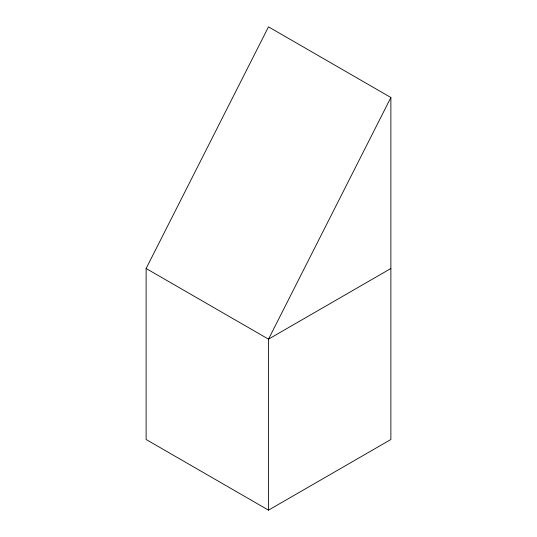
<?xml version="1.0" encoding="UTF-8"?>
<svg xmlns="http://www.w3.org/2000/svg" width="537" height="537" viewBox="0 0 537 537"><rect width="100%" height="100%" fill="white"/><g stroke="black" fill="none" stroke-linecap="round" stroke-linejoin="round"><path stroke-width="0.81" d="M146.118 268.5L268.5 26.85L390.882 97.506L390.882 439.494L268.5 510.15L146.118 439.494L146.118 268.5L268.5 339.156L390.882 268.5M390.882 97.506L268.5 339.156L268.5 510.15"/></g></svg>
